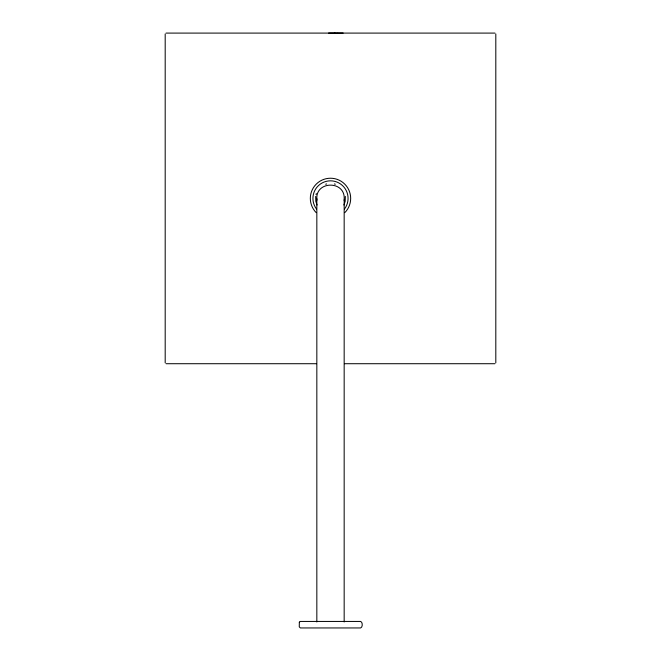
<?xml version="1.0" encoding="UTF-8"?>
<svg xmlns="http://www.w3.org/2000/svg" width="661" height="661" viewBox="0 0 661 661"><rect width="100%" height="100%" fill="white"/><g stroke="black" fill="none" stroke-linecap="round" stroke-linejoin="round"><path stroke-width="0.99" d="M316.834 621.984L316.834 198.581M344.166 200.027L344.166 621.984M344.05 200.184C346.744 180.098 314.256 180.147 316.95 200.184M315.661 196.449L315.818 201.324L317.073 205.026M340.085 33.05L343.142 33.05M316.041 194.532L316.322 193.59M343.927 205.026L345.182 201.324L345.339 196.449M325.691 184.229L326.625 183.948M166.035 33.091L494.965 33.091M166.035 363.715L316.578 363.715M344.422 363.715L494.965 363.715M334.375 183.948L335.309 184.229M495.808 33.942L495.808 362.864M339.432 33.05L337.474 33.05M336.97 33.05L334.962 33.05M334.83 33.05L328.624 33.05M165.192 33.942L165.192 362.864M316.231 212.668A20.177 20.177 0 0 1 316.231 184.138A20.177 20.177 0 0 1 344.769 184.138A20.177 20.177 0 0 1 344.769 212.668M316.561 209.099A17.574 17.574 0 0 1 318.627 185.444A17.574 17.574 0 0 1 342.373 185.444A17.574 17.574 0 0 1 344.439 209.099M299.342 622.125L299.259 626.843L300.367 627.95L360.633 627.95C362.79 627.264 362.79 622.125 360.633 621.439L300.367 621.439L299.342 622.125"/></g></svg>
